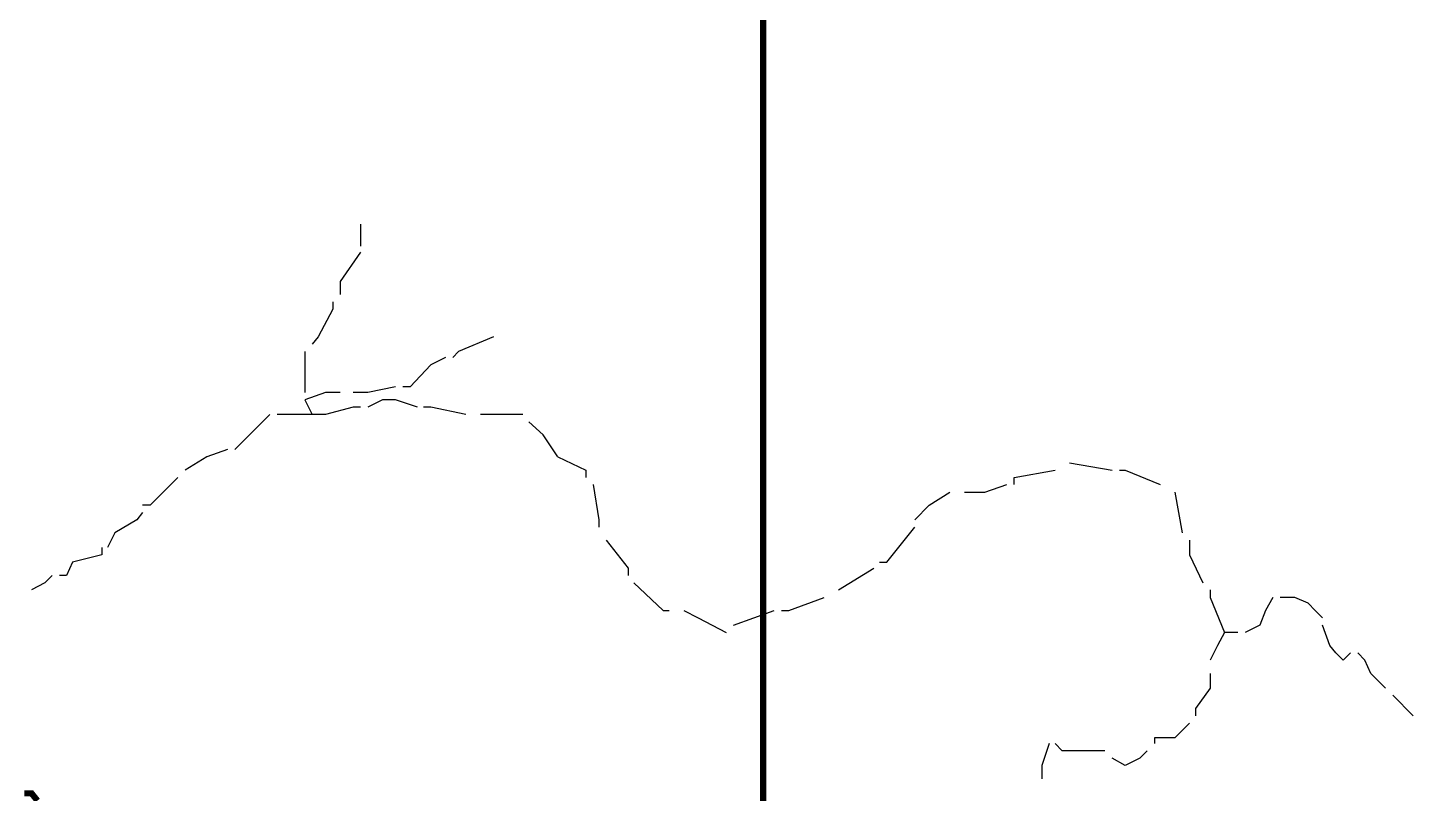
# Model space of a CAD drawing. Header units: millimetres. Extents: x -3588 to 75209, y -3737 to 38254.
# Drawn here: x 28124.8 to 28392.3, y 18892.6 to 19040.3 of the extents above; entities that cross this region are included whole.
import ezdxf

# ---------------------------------------------------------------- set-up
doc = ezdxf.new("R2010")
doc.units = ezdxf.units.MM
doc.layers.add('P', color=253, linetype='Continuous')

msp = doc.modelspace()

# ---------------------------------------------------------------- linework, layer by layer
at = {"layer": 'P', "color": 9, "const_width": 1.2}
msp.add_lwpolyline([(28268.186, 12346.771), (28266.285, 21345.396)], dxfattribs=at)
at = {"layer": 'P'}
for points in [[(28189.065, 19002.395), (28189.065, 18998.17)], [(28189.065, 18997.034), (28185.112, 18991.384), (28185.112, 18988.856)], [(28183.687, 18987.447), (28183.687, 18986.023), (28180.871, 18980.662), (28179.734, 18979.254)], [(28214.751, 18980.662), (28207.965, 18977.845), (28206.845, 18976.709)], [(28178.326, 18977.845), (28178.326, 18976.709), (28178.326, 18972.484), (28178.326, 18969.939)], [(28205.436, 18976.709), (28202.604, 18975.301), (28198.651, 18971.06), (28197.243, 18971.06)], [(28185.112, 18969.939), (28182.279, 18969.939), (28178.326, 18968.531)], [(28195.834, 18971.06), (28190.473, 18969.939), (28187.64, 18969.939)], [(28178.326, 18968.531), (28179.734, 18965.698)], [(28189.065, 18967.123), (28187.64, 18967.123), (28182.279, 18965.698), (28179.734, 18965.698)], [(28200.059, 18967.123), (28195.834, 18968.531), (28193.29, 18968.531), (28190.473, 18967.123)], [(28209.389, 18965.698), (28202.604, 18967.123), (28201.195, 18967.123)], [(28171.557, 18965.698), (28170.148, 18964.29), (28166.195, 18960.337), (28164.787, 18958.929)], [(28179.734, 18965.698), (28178.326, 18965.698), (28174.101, 18965.698), (28172.965, 18965.698)], [(28220.384, 18965.698), (28213.614, 18965.698), (28212.206, 18965.698)], [(28227.169, 18957.521), (28224.337, 18961.745), (28221.52, 18964.29)], [(28163.363, 18958.929), (28159.41, 18957.521), (28155.185, 18954.976)], [(28227.169, 18957.521), (28232.531, 18954.976), (28232.531, 18953.568)], [(28325.96, 18956.384), (28334.154, 18954.976)], [(28153.776, 18953.568), (28148.415, 18948.206), (28146.991, 18948.206)], [(28315.238, 18952.159), (28315.238, 18953.568), (28323.144, 18954.976)], [(28335.563, 18954.976), (28336.699, 18954.976), (28343.468, 18952.159)], [(28233.939, 18952.159), (28235.075, 18945.374), (28235.075, 18943.965)], [(28296.049, 18945.374), (28298.866, 18948.206), (28302.819, 18950.735)], [(28305.636, 18950.735), (28309.589, 18950.735), (28313.83, 18952.159)], [(28346.285, 18950.735), (28347.709, 18942.845)], [(28146.991, 18946.798), (28145.871, 18945.374), (28141.63, 18942.845), (28140.221, 18940.012)], [(28289.264, 18937.196), (28290.688, 18937.196), (28296.049, 18943.965)], [(28139.085, 18940.012), (28139.085, 18938.604), (28133.452, 18937.196), (28132.315, 18934.651), (28130.907, 18934.651)], [(28236.484, 18941.421), (28240.709, 18936.06), (28240.709, 18934.651)], [(28349.118, 18941.421), (28349.118, 18938.604), (28351.662, 18933.243)], [(28129.499, 18934.651), (28128.09, 18933.243), (28125.546, 18931.835)], [(28281.358, 18931.835), (28288.144, 18936.06)], [(28241.845, 18933.243), (28247.494, 18927.882), (28248.614, 18927.882)], [(28270.363, 18927.882), (28271.772, 18927.882), (28278.541, 18930.41)], [(28353.071, 18931.835), (28353.071, 18930.41), (28355.887, 18923.641)], [(28365.201, 18930.41), (28363.793, 18927.882), (28362.657, 18925.049), (28359.84, 18923.641)], [(28374.804, 18926.473), (28373.395, 18927.882), (28371.987, 18929.29), (28369.442, 18930.41), (28366.61, 18930.41)], [(28251.447, 18927.882), (28254.264, 18926.473), (28259.625, 18923.641)], [(28261.033, 18925.049), (28264.986, 18926.473), (28268.939, 18927.882)], [(28380.165, 18919.688), (28378.757, 18918.279), (28377.348, 18919.688), (28376.212, 18921.096), (28374.804, 18925.049)], [(28355.887, 18923.641), (28354.479, 18921.096), (28353.071, 18918.279)], [(28358.432, 18923.641), (28357.024, 18923.641), (28355.887, 18923.641)], [(28386.935, 18912.918), (28384.118, 18915.735), (28382.982, 18918.279), (28381.573, 18919.688)], [(28353.071, 18915.735), (28353.071, 18912.918), (28350.238, 18908.965), (28350.238, 18907.557)], [(28392.312, 18907.557), (28388.359, 18911.51)], [(28349.118, 18906.149), (28347.709, 18904.724), (28346.285, 18903.316), (28342.332, 18903.316), (28342.332, 18902.196)], [(28322.007, 18902.196), (28320.599, 18897.955), (28320.599, 18896.546), (28320.599, 18895.41)], [(28332.746, 18900.771), (28331.338, 18900.771), (28328.793, 18900.771), (28324.552, 18900.771), (28323.144, 18902.196)], [(28340.924, 18900.771), (28339.516, 18899.363), (28336.699, 18897.955), (28334.154, 18899.363)]]:
    msp.add_lwpolyline(points, dxfattribs=at)
at = {"layer": 'P', "color": 254, "const_width": 1.2}
msp.add_lwpolyline([(28124.138, 18892.593), (28125.546, 18892.593), (28126.666, 18891.185)], dxfattribs=at)

doc.saveas('drawing.dxf')
